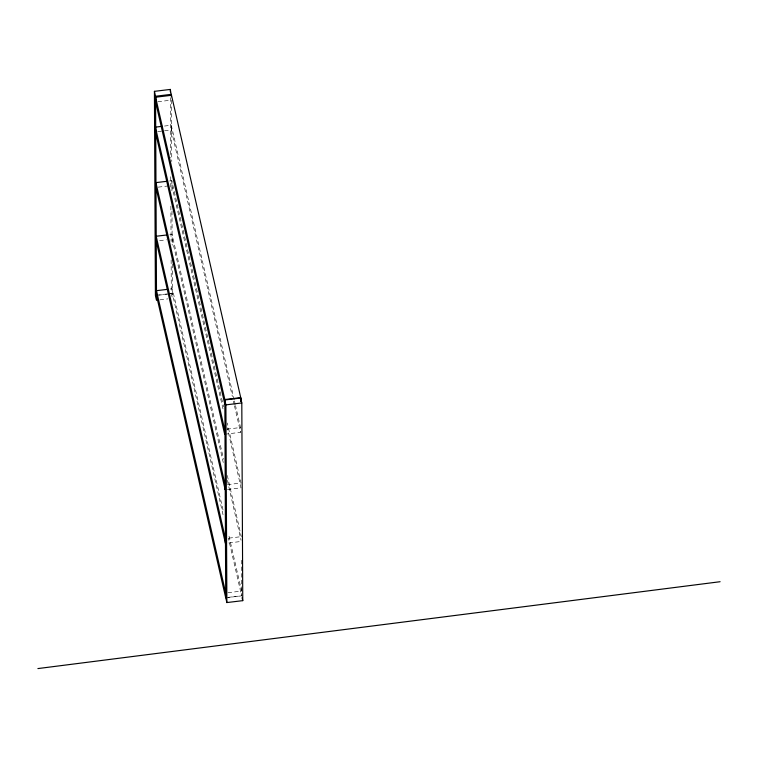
<?xml version="1.0" encoding="UTF-8"?>
<svg xmlns="http://www.w3.org/2000/svg" width="758" height="758" viewBox="0 0 758 758"><rect width="100%" height="100%" fill="white"/><g stroke="black" fill="none" stroke-linecap="round" stroke-linejoin="round"><path stroke-width="0.57" stroke-dasharray="3.79 2.84" d="M157.891 101.743L170.379 100.236M164.486 126.046L171.299 125.222L234.194 399.836M157.692 131.655L163.368 130.973M164.505 130.84L171.317 130.016L171.299 125.222M169.527 180.982L171.801 180.707L223.601 406.856M158.204 187.15L169.555 185.776M169.811 234.61L172.075 234.336L223.61 459.329M159.616 240.637L166.428 239.812M170.086 289.035L172.36 288.76L223.629 512.607M156.546 295.203L166.76 293.971M167.897 293.829L171.299 293.422L171.137 259.227M158.763 295.203L168.977 293.962M170.114 293.829L172.379 293.554L223.648 517.401M159.938 299.827L167.878 298.87M226.907 429.17L240.532 427.521L235.511 405.606M224.662 434.239L240.561 432.316L240.532 427.521M227.419 484.656L241.035 483.017L227.296 423.011M227.438 489.45L241.063 487.811L227.324 427.806M228.831 538.152L240.182 536.778M228.85 542.946L240.201 541.572M227.969 592.709L241.594 591.069L228.385 533.376M228.016 597.389L241.631 595.75M225.723 597.778L241.622 595.864L228.404 538.171M234.459 400.982L235.245 404.45M171.317 130.016L232.365 396.548M233.417 401.162L234.213 404.63M234.478 405.786L240.561 432.316M171.82 185.502L223.619 411.651M227.305 475.484L241.319 536.636M172.104 239.13L223.629 464.123M227.334 480.278L241.072 540.283M171.299 293.422L172.199 297.335M241.461 560.238L241.613 594.897M171.469 100.217L171.763 161.539M171.858 180.404L171.914 192.191M172 211.056L172.17 245.251M172.256 264.125L172.417 297.136M170.361 97.678L170.645 157.816M170.739 176.68L170.796 188.477M170.882 206.167L171.052 241.537"/><path stroke-width="1.14" d="M37.9 668.575L720.1 581.718M154.424 91.348L155.551 96.247L156.527 300.234L155.409 295.336L154.424 91.348L170.323 89.425L171.45 96.683M155.551 96.247L171.441 94.324M224.861 404.317L155.627 102.017L155.598 97.223L171.498 95.3L240.731 397.609L240.75 401.446M155.399 127.136L224.643 429.445L224.662 434.239L155.428 131.93L155.399 127.136L162.212 126.311M167.262 181.257L155.911 182.621L225.145 484.93L225.173 489.725L155.93 187.425M167.537 234.885L156.186 236.25L225.42 538.559L225.448 543.353L156.205 241.044M167.821 289.31L156.461 290.674L225.704 592.983M156.489 295.478L225.723 597.778L224.842 399.523L240.731 397.609M240.684 398.054L224.794 399.968L225.912 404.867L226.869 602.563L242.759 600.649L241.802 402.953L240.684 398.054L240.703 401.607M225.912 404.867L241.802 402.953M155.598 97.223L224.842 399.523M242.086 597.711L242.759 600.649M225.742 597.664L226.869 602.563M170.323 89.425L170.332 91.784"/></g></svg>
